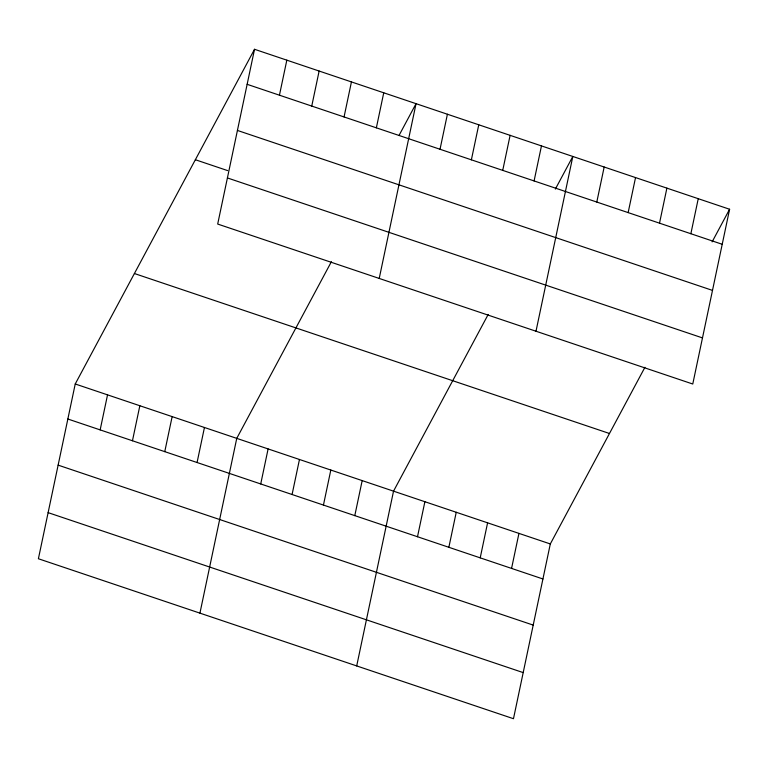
<?xml version="1.0" encoding="UTF-8"?>
<svg xmlns="http://www.w3.org/2000/svg" width="768" height="768" viewBox="0 0 768 768"><rect width="100%" height="100%" fill="white"/><g stroke="black" fill="none" stroke-linecap="round" stroke-linejoin="round"><path stroke-width="1.15" d="M254.525 49.286L217.69 224.054L692.765 384.019L729.6 209.251L254.525 49.286L75.235 383.981L38.4 558.749L513.475 718.714L550.31 543.946L644.938 367.286M100.157 429.888L107.539 394.858M132.461 440.765L139.843 405.734M164.765 451.642L172.147 416.611M197.069 462.518L204.451 427.488M279.446 95.194L286.829 60.163M199.93 613.142L236.755 438.365L331.392 261.706M311.75 106.07L319.133 71.04M260.726 483.955L268.109 448.925M344.054 116.947L351.437 81.917M292.08 494.515L299.462 459.485M376.358 127.834L383.741 92.794M323.443 505.075L330.826 470.035M379.219 278.448L416.045 103.67L399.149 135.226M354.797 515.635L362.179 480.595M440.026 149.261L447.408 114.23M356.698 665.933L393.533 491.155L488.17 314.496M471.379 159.821L478.762 124.79M417.504 536.746L424.886 501.715M502.733 170.381L510.115 135.341M448.858 547.306L456.24 512.275M534.086 180.941L541.469 145.901M480.211 557.866L487.594 522.826M535.997 331.238L572.822 156.461L555.36 189.072M511.565 568.426L518.947 533.386M596.794 202.051L604.176 167.021M628.147 212.611L635.539 177.581M659.51 223.171L666.893 188.131M690.864 233.731L698.246 198.691M712.128 241.862L729.6 209.251M247.142 84.317L722.218 244.282M237.427 130.435L712.502 290.4M195.36 159.734L227.664 170.611M227.414 177.946L702.49 337.91M134.4 273.523L609.475 433.498M75.235 383.981L550.31 543.946M67.843 419.011L542.928 578.976M58.128 465.13L533.203 625.094M48.115 512.64L523.19 672.605"/></g></svg>
